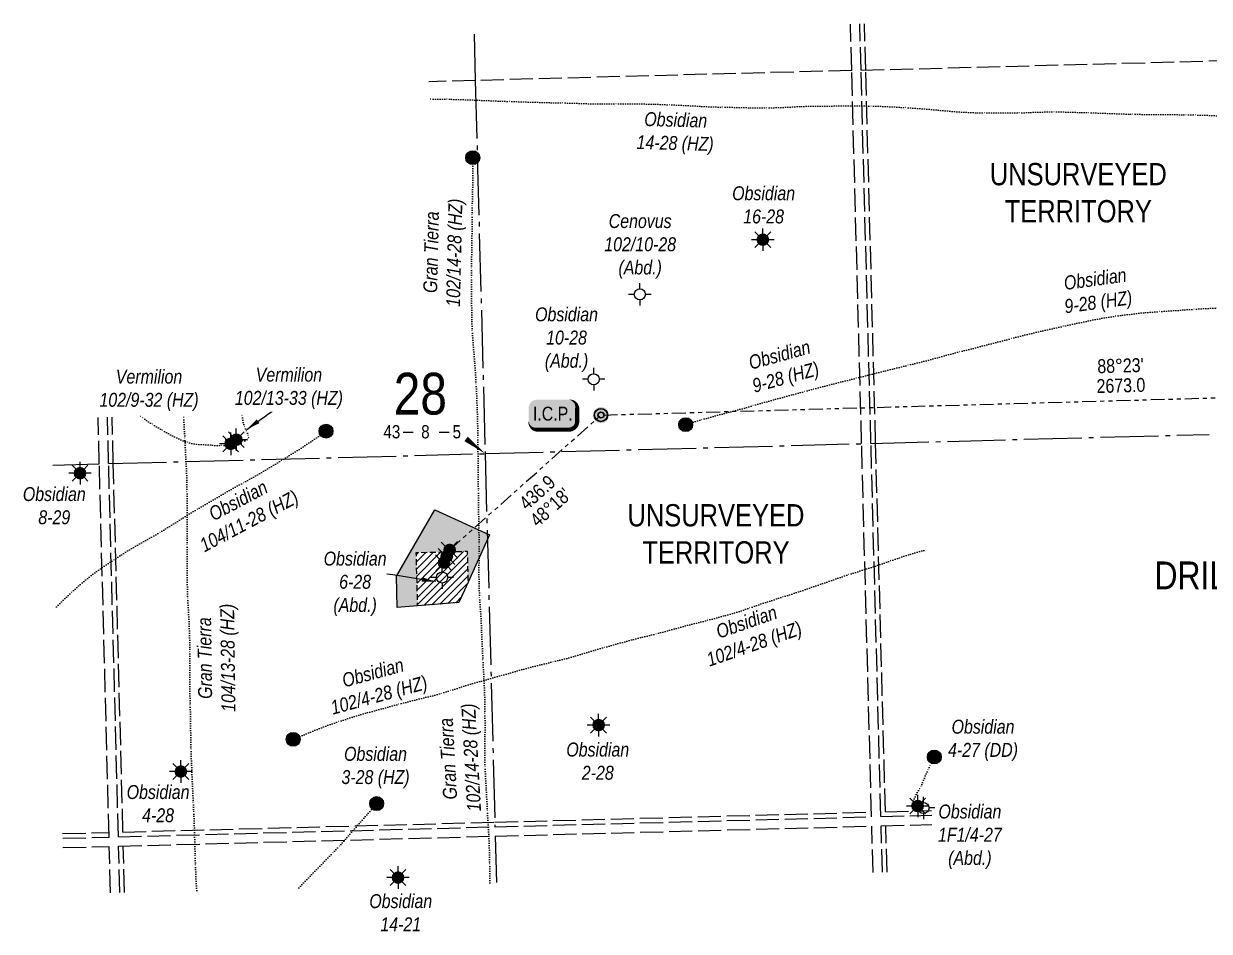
# Model space of a CAD drawing. Extents: x 621399 to 636927, y 5840575 to 5849274.
# Drawn here: x 632441 to 634997, y 5840575 to 5842531 of the extents above; entities that cross this region are included whole.
import ezdxf
from ezdxf.enums import TextEntityAlignment as Align

# ---------------------------------------------------------------- set-up
doc = ezdxf.new("R2010")
doc.units = 0
doc.header["$LTSCALE"] = 5
for name, pattern in [('foc-ACCESSROAD', [3.75, 2.5, -1.25]), ('foc-DOT', [1, 0.2, -0.8]), ('foc-DRILLPATH', [14.75, 6, -1.75, 1.75, -1.75, 1.75, -1.75]), ('foc-QUARTERLINE', [33, 25, -3, 2, -3]), ('foc-UNSURVEYED', [12.5, 10, -2.5])]:
    doc.linetypes.add(name, pattern=pattern)
for name, color, linetype in [('10', 1, 'Continuous'), ('9', 3, 'Continuous'), ('AS-DRILL', 8, 'foc-DOT'), ('AS-DRILL-T', 8, 'Continuous'), ('C-WS', 13, 'foc-ACCESSROAD'), ('C-WS-S', 8, 'Continuous'), ('CG-NOTES', 7, 'Continuous'), ('DETAIL-T', 7, 'Continuous'), ('F-WS-S', 8, 'Continuous'), ('L-BD', 7, 'Continuous'), ('L-MON', 1, 'Continuous'), ('L-QSEC', 8, 'foc-QUARTERLINE'), ('L-SECLBL', 7, 'Continuous'), ('L-UNS-T', 3, 'Continuous'), ('L-USEC', 7, 'foc-UNSURVEYED'), ('P-PDRILLPATH', 12, 'foc-DRILLPATH'), ('P-PROPOSED', 10, 'Continuous'), ('P-PROPOSED-H', 21, 'Continuous')]:
    doc.layers.add(name, color=color, linetype=linetype)
doc.layers.add('P-PROPOSED-EXISTING-H', color=7, linetype='Continuous', true_color=0xffeebd)
doc.styles.add('80', font='ARIALN.TTF', dxfattribs={"height": 10})
doc.styles.add('80CG', font='ARIALN.TTF', dxfattribs={"height": 10})
doc.styles.add('80L', font='ARIALN.TTF', dxfattribs={"height": 10})
doc.styles.add('SIMPLEX', font='ARIALN.TTF')
doc.styles.get("Standard").update_dxf_attribs({"font": 'ARIALN.TTF'})
doc.dimstyles.new('Compass 5 000', dxfattribs={"dimscale": 5, "dimtxt": 9, "dimasz": 2, "dimexe": 0.2, "dimexo": 0.0625, "dimgap": 0.5, "dimtad": 0, "dimtih": 1, "dimtoh": 1, "dimzin": 0, "dimdsep": 46, "dimtxsty": '80CG', "dimcen": 0.1, "dimse1": 1, "dimse2": 1, "dimclrd": 256, "dimclrt": 256, "dimaunit": 1, "dimadec": 4, "dimazin": 0, "dimtfac": 0.06, "dimtofl": 0, "dimtmove": 0, "dimatfit": 1, "dimfxl": 0.2, "dimtolj": 1, "dimtzin": 0, "dimlwd": -1, "dimarcsym": 0})

# ---------------------------------------------------------------- blocks, each defined once
blk = doc.blocks.new('BH-Existing')
at = {"layer": 'AS-DRILL-T'}
h = blk.add_hatch(color=256, dxfattribs=at)
h.dxf.hatch_style = 1
edge = h.paths.add_edge_path()
edge.add_arc((0, 0), 0.5, 0, 360)
blk.add_circle((0, 0), 0.5, dxfattribs=at)
blk = doc.blocks.new('*U67')
h = blk.add_hatch(color=255)
edge = h.paths.add_edge_path()
edge.add_line((-11.5, -11.5), (11.5, -11.5))
edge.add_arc((11.5, -5.5), 6, 270, 360)
edge.add_line((17.5, -5.5), (17.5, 4))
edge.add_arc((11.5, 4), 6, 0, 90)
edge.add_line((11.5, 10), (-11.5, 10))
edge.add_arc((-11.5, 4), 6, 90, 180)
edge.add_line((-17.5, 4), (-17.5, -5.5))
edge.add_arc((-11.5, -5.5), 6, 180, 270)
at = {"color": 14, "flags": 128}
blk.add_lwpolyline([(-11.5, -11.5, 3, 3, 0), (11.5, -11.5, 3, 3, 0.414214), (17.5, -5.5, 3, 3, 0), (17.5, 4, 3, 0, 0.414214), (11.5, 10, 0, 0, 0), (-11.5, 10, 0, 0, 0.414214), (-17.5, 4, 0, 0, 0), (-17.5, -5.5, 0, 3, 0.414214)], format="xyseb", close=True, dxfattribs=at)
at = {"color": 14, "style": '80'}
blk.add_attdef('ENTER_TEXT_001', (-26.85, -4.92), '', height=10, dxfattribs=at)
blk = doc.blocks.new('WC')
at = {"layer": 'L-MON'}
h = blk.add_hatch(color=255, dxfattribs=at)
h.dxf.hatch_style = 1
edge = h.paths.add_edge_path()
edge.add_arc((0, 0), 0.9, 0, 360)
at = {"layer": 'L-MON', "color": 240, "flags": 128}
for points in [[(-0.62, 0.5), (-1.23, 1.12)], [(0.52, 0.61), (1.13, 1.21)], [(-1.18, -1.18), (-0.56, -0.57)], [(1.16, -1.18), (0.56, -0.57)]]:
    blk.add_lwpolyline(points, dxfattribs=at)
at = {"layer": 'L-MON', "color": 240}
for radius in [0.8, 0.373]:
    blk.add_circle((0, 0), radius, dxfattribs=at)
blk = doc.blocks.new('GAS')
h = blk.add_hatch(color=255)
h.dxf.hatch_style = 1
edge = h.paths.add_edge_path()
edge.add_arc((0, 0), 0.9, 0, 360)
for p, q in [((-0.81, 0), (-1.62, 0)), ((-0.57, 0.57), (-1.14, 1.14)), ((0, 0.81), (0, 1.62)), ((0.57, 0.57), (1.14, 1.14)), ((1.62, 0), (0.81, 0)), ((-0.57, -0.57), (-1.14, -1.14)), ((0, -0.81), (0, -1.62)), ((1.14, -1.14), (0.57, -0.57))]:
    blk.add_line(p, q)
blk.add_circle((0, 0), 0.8)
blk = doc.blocks.new('GABD')
for p, q in [((-0.81, 0), (-1.62, 0)), ((0, 0.81), (0, 1.62)), ((1.62, 0), (0.81, 0)), ((0, -0.81), (0, -1.62))]:
    blk.add_line(p, q)
blk.add_circle((0, 0), 0.8)
blk = doc.blocks.new('plbh')
at = {"layer": 'L-MON'}
h = blk.add_hatch(color=255, dxfattribs=at)
h.dxf.hatch_style = 1
edge = h.paths.add_edge_path()
edge.add_arc((0, 0), 1.16, 0, 360)
h = blk.add_hatch(color=256, dxfattribs=at)
h.dxf.hatch_style = 1
h.paths.add_polyline_path([(-0.96, 0, 1), (0.96, 0, 1)])
h.paths.add_polyline_path([(0.91, 0, -1), (-0.91, 0, -1)], flags=16)
h.paths.add_polyline_path([(0.45, 0, -1), (-0.45, 0, -1)], flags=0)
h = blk.add_hatch(color=256, dxfattribs=at)
h.dxf.hatch_style = 1
h.paths.add_polyline_path([(-0.45, 0, 1), (0.45, 0, 1)])
h.paths.add_polyline_path([(0.4, 0, -1), (-0.4, 0, -1)], flags=16)
at = {"layer": 'L-MON', "color": 240}
for radius in [0.96, 0.91, 0.45, 0.4]:
    blk.add_circle((0, 0), radius, dxfattribs=at)
blk = doc.blocks.new('L-SECLBL')
at = {"layer": '9', "color": 7}
for p, q in [((-5.08, -27.83), (-12.29, -27.83)), ((20.7, -27.83), (13.5, -27.83))]:
    blk.add_line(p, q, dxfattribs=at)
at = {"layer": '10', "color": 2, "style": 'SIMPLEX'}
blk.add_attdef('SEC', text='', height=30, dxfattribs=at).set_placement((0, 0), align=Align.MIDDLE)
at = {"layer": '10', "color": 5, "style": '80L'}
blk.add_attdef('TWP', text='', height=9.5, dxfattribs=at).set_placement((-14.43, -27.37), align=Align.MIDDLE_RIGHT)
blk.add_attdef('RGE', text='', height=9.5, dxfattribs=at).set_placement((3.62, -27.37), align=Align.MIDDLE_CENTER)
blk.add_attdef('MER', text='', height=9.5, dxfattribs=at).set_placement((23.17, -27.37), align=Align.MIDDLE_LEFT)

msp = doc.modelspace()

# ---------------------------------------------------------------- hatches: boundary and pattern name
at = {"layer": 'P-PROPOSED-EXISTING-H'}
h = msp.add_hatch(dxfattribs=at)
h.set_pattern_fill('ANSI31', color=256, scale=3.49779, style=0)
h.set_pattern_definition([(45, (5450.935, -888.727), (-7.85276336, 7.85276336), [])])
h.paths.add_polyline_path([(633352.107, 5841281.67), (633290.32, 5841276.69), (633287.289, 5841391.396), (633397.187, 5841394.34), (633398.971, 5841327.435), (633379.102, 5841283.842), (633367.189, 5841282.884)])
at = {"layer": 'P-PROPOSED-H'}
h = msp.add_hatch(color=256, dxfattribs=at)
h.dxf.hatch_style = 1
h.paths.add_polyline_path([(633327.18, 5841483.285), (633244.688, 5841340.407), (633246.473, 5841273.171), (633290.32, 5841276.699), (633287.289, 5841391.396), (633397.187, 5841394.34), (633398.971, 5841327.444), (633445.425, 5841429.389)])

# ---------------------------------------------------------------- linework, layer by layer
at = {"layer": 'AS-DRILL', "flags": 128}
for points in [[(636191.569, 5841812.594), (636191.569, 5841812.604), (636191.906, 5841813.824), (636192.077, 5841814.178), (636192.798, 5841814.898), (636193.482, 5841815.107), (636194.102, 5841815.143), (636194.619, 5841814.877), (636194.896, 5841814.234), (636194.678, 5841813.048), (636194.305, 5841811.688), (636193.919, 5841810.397), (636193.467, 5841809.354), (636192.928, 5841808.969), (636192.248, 5841809.331), (636191.423, 5841810.229), (636190.559, 5841811.467), (636189.913, 5841812.79), (636189.508, 5841813.729), (636189.134, 5841814.599), (636188.569, 5841816.265), (636188.695, 5841817.158), (636189.439, 5841817.388), (636190.105, 5841817.186), (636190.589, 5841817.049), (636190.91, 5841816.998), (636191.117, 5841817.114), (636191.243, 5841817.267), (636191.312, 5841817.319), (636191.696, 5841817.539), (636191.784, 5841817.262), (636191.5, 5841816.664), (636191.433, 5841816.542), (636191.098, 5841815.983), (636190.708, 5841815.612), (636190.191, 5841815.478), (636189.631, 5841815.473), (636189.472, 5841815.449), (636189.403, 5841815.417), (636189.313, 5841815.394), (636189.293, 5841815.404), (636189.132, 5841815.43), (636188.808, 5841815.561), (636188.332, 5841815.798), (636188.322, 5841815.798), (636187.71, 5841816.212), (636186.963, 5841816.842), (636186.13, 5841817.71), (636185.129, 5841818.833), (636183.994, 5841820.113), (636182.745, 5841821.56), (636181.46, 5841823.206), (636180.228, 5841825.113), (636179.14, 5841827.235), (636178.209, 5841829.5), (636177.25, 5841832.055), (636176.195, 5841834.828), (636174.992, 5841837.887), (636173.633, 5841841.151), (636173.036, 5841842.516), (636172.112, 5841844.532), (636170.429, 5841847.937), (636168.605, 5841851.43), (636166.726, 5841855.07), (636164.83, 5841858.971), (636162.967, 5841863.132), (636161.118, 5841867.524), (636159.133, 5841872.162), (636156.941, 5841877.005), (636154.578, 5841881.913), (636151.949, 5841887.034), (636149.077, 5841892.278), (636145.981, 5841897.657), (636142.618, 5841903.278), (636139.032, 5841909.034), (636135.16, 5841914.992), (636131.146, 5841921.046), (636126.875, 5841927.323), (636122.43, 5841933.745), (636117.851, 5841940.334), (636113.26, 5841946.993), (636108.686, 5841953.752), (636104.091, 5841960.561), (636099.384, 5841967.457), (636094.616, 5841974.341), (636089.788, 5841981.273), (636084.848, 5841988.253), (636079.828, 5841995.22), (636074.717, 5842002.275), (636071.756, 5842006.346), (636069.45, 5842009.505), (636065.72, 5842014.647), (636056.682, 5842027.438), (636055.797, 5842028.715), (636051.506, 5842035.031), (636046.411, 5842042.567), (636041.283, 5842050.211), (636036.028, 5842058.123), (636030.752, 5842066.053), (636025.46, 5842073.864), (636019.967, 5842081.688), (636014.356, 5842089.46), (636008.705, 5842097.221), (636003.014, 5842104.97), (635997.325, 5842112.63), (635991.538, 5842120.247), (635985.804, 5842127.735), (635979.967, 5842135.36), (635974.119, 5842142.975), (635968.302, 5842150.602), (635962.335, 5842158.174), (635956.139, 5842165.389), (635949.626, 5842172.476), (635943.016, 5842179.431), (635936.408, 5842186.295), (635929.711, 5842193.167), (635922.986, 5842199.929), (635916.132, 5842206.676), (635909.238, 5842213.403), (635902.381, 5842219.901), (635895.155, 5842226.328), (635887.756, 5842232.481), (635880.265, 5842238.361), (635872.546, 5842244.156), (635864.685, 5842249.686), (635856.771, 5842254.904), (635848.623, 5842259.907), (635840.253, 5842264.613), (635831.753, 5842268.966), (635823.121, 5842272.994), (635814.332, 5842276.939), (635805.553, 5842280.864), (635796.757, 5842284.678), (635787.985, 5842288.343), (635779.167, 5842291.877), (635770.095, 5842295.144), (635761.007, 5842297.95), (635751.726, 5842300.431), (635742.424, 5842302.621), (635733.107, 5842304.591), (635723.796, 5842306.391), (635714.316, 5842308.086), (635704.87, 5842309.672), (635695.32, 5842311.035), (635676.14, 5842313.009), (635656.907, 5842313.981), (635637.84, 5842314.338), (635618.791, 5842314.434), (635599.614, 5842314.808), (635580.34, 5842315.789), (635561.215, 5842316.854), (635542.03, 5842317.867), (635523.036, 5842319.256), (635503.765, 5842320.898), (635484.811, 5842322.658), (635465.582, 5842324.56), (635446.355, 5842326.433), (635427.356, 5842328.382), (635408.289, 5842330.219), (635389.256, 5842331.917), (635370.052, 5842333.32), (635351.064, 5842334.098), (635332.071, 5842334.327), (635312.24, 5842334.092), (635293.117, 5842333.557), (635274.126, 5842332.995), (635254.851, 5842332.526), (635235.754, 5842332.181), (635216.57, 5842331.684), (635197.521, 5842331.031), (635178.187, 5842330.529), (635159.06, 5842330.184), (635139.824, 5842329.765), (635120.52, 5842329.645), (635101.255, 5842329.966), (635082.008, 5842330.308), (635062.769, 5842330.75), (635043.517, 5842331.331), (635024.367, 5842332.176), (635005.133, 5842333.168), (634985.966, 5842333.942), (634966.724, 5842334.464), (634947.578, 5842334.828), (634928.263, 5842335.107), (634909.101, 5842335.291), (634889.889, 5842335.474), (634870.617, 5842335.685), (634851.408, 5842335.767), (634832.204, 5842336), (634812.952, 5842336.571), (634793.725, 5842337.313), (634774.739, 5842338.012), (634755.625, 5842338.668), (634736.69, 5842339.318), (634718.259, 5842339.861), (634699.626, 5842340.449), (634680.936, 5842340.956), (634662.122, 5842341.209), (634643.411, 5842341.015), (634624.63, 5842340.409), (634605.964, 5842339.646), (634586.983, 5842339.064), (634568.117, 5842339.016), (634549.538, 5842339.115), (634530.603, 5842339.035), (634512.158, 5842338.978), (634493.152, 5842339.326), (634474.174, 5842340.095), (634455.546, 5842341.244), (634436.779, 5842342.739), (634418.189, 5842344.368), (634399.335, 5842346.091), (634380.585, 5842347.696), (634361.609, 5842349.146), (634343.005, 5842350.185), (634324.219, 5842351.259), (634305.569, 5842352.497), (634286.702, 5842353.239), (634268.086, 5842353.588), (634249.568, 5842353.989), (634230.724, 5842354.271), (634211.727, 5842354.259), (634193.26, 5842353.902), (634174.474, 5842353.515), (634155.799, 5842353.452), (634137.193, 5842353.401), (634118.26, 5842352.881), (634099.46, 5842351.894), (634080.671, 5842350.847), (634061.682, 5842350.185), (634042.724, 5842349.854), (634024.032, 5842349.711), (634005.017, 5842349.979), (633984.893, 5842350.597), (633966.905, 5842351.032), (633947.71, 5842351.325), (633928.711, 5842351.773), (633909.601, 5842352.639), (633890.465, 5842353.734), (633871.272, 5842354.677), (633852.011, 5842355.578), (633832.751, 5842356.43), (633813.603, 5842357.214), (633794.598, 5842357.892), (633775.323, 5842358.163), (633756.118, 5842358.106), (633736.948, 5842358.209), (633717.933, 5842358.507), (633698.615, 5842358.557), (633679.372, 5842358.428), (633660.488, 5842358.679), (633641.394, 5842359.295), (633622.382, 5842359.873), (633603.261, 5842360.378), (633583.984, 5842360.769), (633564.976, 5842361.187), (633545.743, 5842361.779), (633526.519, 5842362.411), (633507.344, 5842363.065), (633488.081, 5842363.656), (633468.828, 5842364.248), (633449.58, 5842365.039), (633430.471, 5842365.865), (633411.163, 5842366.625), (633391.906, 5842367.396), (633372.603, 5842367.986), (633353.305, 5842368.397), (633334.185, 5842368.502), (633315.664, 5842368.339)], [(633446.081, 5840680.083), (633446.058, 5840682.106), (633445.874, 5840701.308), (633445.598, 5840720.577), (633445.242, 5840739.815), (633444.783, 5840758.809), (633443.936, 5840778.083), (633442.784, 5840797.2), (633441.71, 5840816.358), (633440.738, 5840835.479), (633439.676, 5840854.568), (633438.654, 5840873.658), (633437.624, 5840892.697), (633436.446, 5840911.633), (633435.525, 5840930.695), (633435.155, 5840949.702), (633435.123, 5840968.828), (633435.302, 5840987.889), (633435.57, 5841007.003), (633435.588, 5841026.14), (633435.451, 5841045.413), (633435.277, 5841064.625), (633434.811, 5841083.859), (633433.989, 5841102.974), (633433.044, 5841122.156), (633432.11, 5841141.348), (633431.159, 5841160.41), (633430.165, 5841179.6), (633429.138, 5841198.89), (633428.306, 5841217.975), (633427.608, 5841237.313), (633426.556, 5841256.402), (633425.111, 5841275.621), (633423.824, 5841294.873), (633423.075, 5841313.87), (633422.623, 5841332.975), (633422.457, 5841352.237), (633422.651, 5841371.109), (633423.055, 5841390.406), (633423.117, 5841409.724), (633422.663, 5841428.929), (633422.269, 5841448.095), (633421.972, 5841467.374), (633421.677, 5841486.623), (633421.467, 5841505.664), (633421.233, 5841524.845), (633421.017, 5841544.076), (633420.862, 5841563.328), (633420.706, 5841582.591), (633420.538, 5841601.533), (633420.295, 5841620.693), (633420.105, 5841639.695), (633419.881, 5841658.885), (633419.469, 5841677.981), (633418.844, 5841697.211), (633418.16, 5841716.4), (633417.368, 5841735.496), (633416.417, 5841754.537), (633415.266, 5841773.594), (633414.005, 5841792.647), (633412.589, 5841811.907), (633410.905, 5841831.059), (633409.196, 5841850.431), (633407.994, 5841869.516), (633407.27, 5841888.713), (633406.903, 5841907.99), (633406.717, 5841927.262), (633406.556, 5841946.325), (633406.546, 5841965.731), (633406.492, 5841984.916), (633406.536, 5842004.184), (633406.722, 5842023.385), (633406.888, 5842042.576), (633407.234, 5842061.752), (633407.64, 5842080.94), (633407.791, 5842100.35), (633407.87, 5842119.789), (633408.101, 5842139.162), (633408.542, 5842158.55), (633408.983, 5842177.938), (633409.195, 5842197.27), (633409.235, 5842216.678), (633409.193, 5842225.51), (633409.087, 5842242.503)], [(636176.583, 5841812.19), (636176.592, 5841812.191), (636177.144, 5841812.155), (636178.029, 5841811.979), (636178.563, 5841811.453), (636178.5, 5841810.461), (636178.157, 5841809.452), (636177.387, 5841808.711), (636176.212, 5841808.489), (636175.093, 5841809.169), (636174.775, 5841809.841), (636175.107, 5841810.16), (636175.567, 5841810.532), (636176.048, 5841810.865), (636176.533, 5841811.049), (636177.14, 5841811.175), (636177.932, 5841811.486), (636178.218, 5841811.634), (636178.644, 5841811.806), (636178.971, 5841811.915), (636180.252, 5841812.269), (636180.58, 5841811.968), (636180.021, 5841811.173), (636179.556, 5841810.61), (636179.092, 5841810.027), (636178.656, 5841809.475), (636178.246, 5841809.104), (636177.922, 5841808.875), (636177.755, 5841808.761), (636177.726, 5841808.72), (636177.706, 5841808.719), (636177.638, 5841808.677), (636177.024, 5841808.801), (636176.208, 5841809.389), (636175.614, 5841810.264), (636174.991, 5841811.107), (636174.898, 5841811.225), (636174.774, 5841811.361), (636174.744, 5841811.381), (636174.438, 5841811.592), (636173.727, 5841811.983), (636172.774, 5841812.448), (636172.592, 5841812.523), (636171.124, 5841813.194), (636169.382, 5841813.967), (636167.429, 5841814.805), (636165.296, 5841815.628), (636163.006, 5841816.326), (636160.58, 5841816.911), (636158.013, 5841817.502), (636155.162, 5841818.215), (636152.077, 5841819.113), (636148.788, 5841820.154), (636145.295, 5841821.331), (636141.711, 5841822.535), (636138.018, 5841823.716), (636134.296, 5841824.836), (636133.177, 5841825.166), (636130.444, 5841826.002), (636126.437, 5841827.315), (636122.296, 5841828.764), (636117.982, 5841830.338), (636113.697, 5841831.953), (636109.483, 5841833.53), (636105.352, 5841835.02), (636101.16, 5841836.507), (636096.756, 5841838.089), (636092.006, 5841839.862), (636086.953, 5841841.756), (636081.628, 5841843.744), (636076.432, 5841845.745), (636071.039, 5841848.01), (636065.411, 5841850.479), (636059.57, 5841853.043), (636053.397, 5841855.668), (636046.926, 5841858.204), (636040.139, 5841860.602), (636032.954, 5841862.929), (636025.42, 5841865.197), (636017.658, 5841867.389), (636009.637, 5841869.534), (636001.538, 5841871.616), (635993.339, 5841873.716), (635985.089, 5841875.825), (635976.858, 5841877.974), (635968.593, 5841880.272), (635960.002, 5841882.801), (635959.144, 5841883.058), (635956.442, 5841883.866), (635939.452, 5841888.84), (635937.224, 5841889.48), (635930.247, 5841891.473), (635921.224, 5841894.081), (635912.13, 5841896.707), (635903.048, 5841899.243), (635893.908, 5841901.708), (635884.761, 5841904.102), (635875.775, 5841906.401), (635866.578, 5841908.764), (635857.35, 5841911.166), (635848.143, 5841913.559), (635838.875, 5841915.95), (635829.587, 5841918.341), (635820.278, 5841920.761), (635811.078, 5841923.244), (635801.824, 5841925.876), (635792.617, 5841928.619), (635783.4, 5841931.332), (635774.209, 5841933.845), (635764.884, 5841936.135), (635755.465, 5841938.211), (635746.01, 5841940.117), (635736.579, 5841941.894), (635727.099, 5841943.609), (635717.562, 5841945.233), (635707.999, 5841946.706), (635698.551, 5841947.972), (635688.961, 5841948.974), (635679.368, 5841949.676), (635669.863, 5841950.13), (635660.333, 5841950.353), (635650.67, 5841950.333), (635641.134, 5841950.056), (635631.546, 5841949.507), (635612.587, 5841948.086), (635593.377, 5841946.698), (635574.188, 5841945.311), (635554.974, 5841944.082), (635545.712, 5841943.643), (635526.716, 5841942.491), (635508.236, 5841941.142), (635489.563, 5841939.899), (635470.78, 5841938.622), (635452.014, 5841937.506), (635433.306, 5841936.812), (635414.657, 5841936.15), (635396.225, 5841935.213), (635377.24, 5841934.051), (635358.43, 5841932.674), (635339.666, 5841931.088), (635321.159, 5841929.619), (635302.281, 5841928.179), (635283.328, 5841926.888), (635264.43, 5841925.849), (635245.762, 5841924.766), (635226.776, 5841923.624), (635208.086, 5841922.99), (635189.239, 5841922.642), (635170.424, 5841922.185), (635151.722, 5841921.651), (635132.909, 5841921.124), (635114.261, 5841920.822), (635095.42, 5841920.584), (635076.162, 5841920.255), (635057.098, 5841919.761), (635039.096, 5841919.226), (635020.264, 5841918.699), (635001.405, 5841918.01), (634982.565, 5841917.022), (634964.109, 5841915.885), (634945.517, 5841914.614), (634926.707, 5841913.236), (634908.034, 5841911.983), (634889.079, 5841910.792), (634870.297, 5841909.515), (634851.523, 5841907.909), (634832.665, 5841905.74), (634814.042, 5841903.378), (634795.194, 5841900.799), (634776.145, 5841897.925), (634757.311, 5841894.836), (634738.364, 5841891.145), (634719.636, 5841887.109), (634700.934, 5841883.203), (634682.026, 5841879.172), (634663.381, 5841875.009), (634644.677, 5841870.813), (634625.914, 5841866.596), (634607.304, 5841862.273), (634588.745, 5841857.542), (634570.24, 5841852.621), (634551.514, 5841847.795), (634532.893, 5841843.122), (634514.184, 5841838.356), (634495.659, 5841833.465), (634477.171, 5841828.715), (634458.728, 5841824.127), (634440.21, 5841819.336), (634421.587, 5841814.353), (634403.129, 5841809.234), (634384.607, 5841804.233), (634366.002, 5841799.7), (634347.277, 5841795.194), (634328.783, 5841790.614), (634310.189, 5841786.072), (634291.536, 5841781.457), (634273.072, 5841776.908), (634254.463, 5841772.165), (634235.939, 5841767.245), (634217.307, 5841762.631), (634198.769, 5841758.2), (634180.35, 5841753.472), (634161.676, 5841748.537), (634143.492, 5841743.616), (634124.88, 5841738.632), (634106.353, 5841733.812), (634087.741, 5841728.808), (634069.248, 5841723.818), (634050.628, 5841718.745), (634032.3, 5841713.629), (634013.744, 5841708.388), (633995.273, 5841702.978), (633976.723, 5841697.906), (633958.126, 5841693.084), (633939.504, 5841688.08), (633920.945, 5841682.988), (633902.528, 5841677.8), (633887.256, 5841673.207), (633868.192, 5841667.171)], [(632887.251, 5841625.829), (632887.261, 5841625.819), (632887.302, 5841625.79), (632887.353, 5841625.751), (632887.424, 5841625.703), (632887.496, 5841625.635), (632887.538, 5841625.566), (632887.6, 5841625.488), (632887.683, 5841625.38), (632887.777, 5841625.242), (632887.882, 5841625.055), (632887.978, 5841624.827), (632888.076, 5841624.53), (632888.175, 5841624.182), (632888.274, 5841623.825), (632888.413, 5841623.488), (632888.559, 5841623.262), (632888.682, 5841623.135), (632888.783, 5841623.098), (632888.853, 5841623.13), (632888.902, 5841623.141), (632888.931, 5841623.182), (632888.948, 5841623.312), (632888.922, 5841623.542), (632888.873, 5841623.87), (632888.743, 5841624.257), (632888.572, 5841624.683), (632888.37, 5841625.128), (632888.158, 5841625.592), (632887.925, 5841626.066), (632887.82, 5841626.254), (632887.599, 5841626.658), (632887.453, 5841626.914), (632887.219, 5841627.418), (632887.159, 5841627.807), (632887.18, 5841628.157), (632887.2, 5841628.528), (632887.213, 5841628.818), (632887.207, 5841629.048), (632887.202, 5841629.208), (632887.175, 5841629.108), (632887.138, 5841628.977), (632887.072, 5841628.825), (632886.978, 5841628.622), (632886.813, 5841628.428), (632886.607, 5841628.252), (632886.47, 5841628.159), (632886.4, 5841628.157), (632886.331, 5841628.125), (632886.313, 5841628.045), (632886.355, 5841627.956), (632886.426, 5841627.908), (632886.487, 5841627.889), (632886.527, 5841627.88), (632886.577, 5841627.881), (632886.646, 5841627.903), (632886.705, 5841627.965), (632886.763, 5841628.046), (632886.791, 5841628.107), (632886.81, 5841628.138), (632886.81, 5841628.168), (632886.859, 5841628.199), (632887.119, 5841628.176), (632887.271, 5841628.11), (632887.343, 5841628.052), (632887.353, 5841628.052), (632887.322, 5841628.091), (632887.209, 5841628.188), (632887.075, 5841628.335), (632887.051, 5841628.494), (632887.085, 5841628.715), (632887.148, 5841628.997), (632887.2, 5841629.278), (632887.283, 5841629.571), (632887.395, 5841629.874), (632887.471, 5841630.026), (632887.569, 5841630.098), (632887.726, 5841630.233), (632887.843, 5841630.326), (632888.011, 5841630.42), (632888.041, 5841630.431), (632888.271, 5841630.407), (632888.526, 5841630.214), (632888.721, 5841630.029), (632888.903, 5841629.953), (632889.007, 5841629.826), (632889.004, 5841629.566), (632888.99, 5841629.335), (632889.015, 5841629.146), (632889.039, 5841628.997), (632889.06, 5841628.927), (632889.131, 5841628.909), (632889.103, 5841628.828), (632888.966, 5841628.715), (632888.838, 5841628.641), (632888.759, 5841628.599), (632888.729, 5841628.598), (632888.728, 5841628.618), (632888.699, 5841628.607), (632888.649, 5841628.586), (632888.413, 5841628.44), (632887.95, 5841628.148), (632887.243, 5841627.669), (632886.338, 5841627.095), (632885.233, 5841626.476), (632883.743, 5841625.726), (632881.905, 5841624.858), (632879.838, 5841623.963), (632877.408, 5841623.149), (632874.631, 5841622.626), (632871.476, 5841622.373), (632867.949, 5841622.23), (632863.941, 5841622.085), (632859.521, 5841622.029), (632854.935, 5841622.209), (632850.252, 5841622.656), (632845.535, 5841623.222), (632840.801, 5841623.688), (632835.974, 5841623.921), (632830.869, 5841624.027), (632825.405, 5841624.094), (632819.678, 5841624.293), (632813.493, 5841624.781), (632807.118, 5841625.664), (632800.569, 5841627.073), (632793.904, 5841629.058), (632787.169, 5841631.462), (632780.466, 5841634.147), (632773.655, 5841637.149), (632766.937, 5841640.404), (632760.283, 5841643.9), (632753.595, 5841647.536), (632746.723, 5841651.347), (632739.728, 5841655.244), (632732.6, 5841659.259), (632725.488, 5841663.443), (632718.469, 5841667.851), (632711.486, 5841672.449), (632704.552, 5841677.098), (632697.596, 5841681.787), (632692.944, 5841684.94)], [(632813.969, 5840663.289), (632812.763, 5840680.961), (632811.841, 5840700.053), (632811.23, 5840719.113), (632810.635, 5840738.334), (632810.122, 5840757.488), (632809.58, 5840776.58), (632808.994, 5840795.831), (632808.289, 5840815.079), (632807.438, 5840834.143), (632806.473, 5840853.355), (632805.616, 5840872.649), (632804.811, 5840891.864), (632803.88, 5840910.907), (632803.004, 5840930.17), (632802.261, 5840949.287), (632801.731, 5840968.35), (632801.289, 5840987.425), (632800.887, 5841006.531), (632800.639, 5841025.511), (632800.388, 5841044.591), (632800.003, 5841063.777), (632799.451, 5841082.92), (632799.001, 5841101.914), (632798.849, 5841121.027), (632798.949, 5841140.086), (632799.195, 5841159.259), (632799.383, 5841178.371), (632799.09, 5841197.54), (632798.458, 5841216.63), (632797.713, 5841235.837), (632796.727, 5841255.107), (632795.58, 5841274.394), (632794.581, 5841293.384), (632793.939, 5841312.484), (632793.538, 5841331.56), (632793.387, 5841350.633), (632793.458, 5841369.631), (632793.432, 5841388.887), (632793.507, 5841408.106), (632793.582, 5841427.344), (632793.478, 5841446.528), (632793.414, 5841465.703), (632793.378, 5841484.969), (632793.212, 5841504.251), (632793.026, 5841523.483), (632792.781, 5841542.723), (632792.222, 5841561.725), (632791.349, 5841580.848), (632790.226, 5841599.986), (632789.131, 5841619.183), (632788.269, 5841638.297), (632787.267, 5841657.388), (632786.195, 5841676.496), (632785.67, 5841687.403)], [(632899.313, 5841634.715), (632899.324, 5841634.686), (632899.333, 5841634.706), (632899.366, 5841634.967), (632899.39, 5841635.197), (632899.438, 5841635.669), (632899.514, 5841636.601), (632900.182, 5841638.179), (632901.048, 5841639.102), (632901.298, 5841639.119), (632901.088, 5841638.753), (632900.499, 5841637.918), (632900.036, 5841637.265), (632899.578, 5841636.433), (632898.837, 5841636.093), (632898.747, 5841636.851), (632899.483, 5841637.401), (632899.747, 5841637.598), (632899.717, 5841637.597), (632899.707, 5841637.597), (632899.799, 5841637.539), (632900.155, 5841637.318), (632901.416, 5841636.521), (632903.245, 5841635.459), (632905.564, 5841634.369), (632908.128, 5841633.496), (632910.796, 5841632.856), (632913.506, 5841632.507), (632916.161, 5841632.357), (632918.569, 5841632.46), (632920.537, 5841632.952), (632921.958, 5841633.67), (632922.744, 5841634.24), (632923.403, 5841635.048), (632923.439, 5841635.179), (632923.514, 5841635.381), (632923.551, 5841635.502), (632923.538, 5841635.592), (632923.466, 5841635.69), (632923.374, 5841635.758), (632923.333, 5841635.776), (632923.333, 5841635.787), (632923.352, 5841635.817), (632923.382, 5841635.838), (632923.451, 5841635.86), (632923.579, 5841635.943), (632923.676, 5841636.056), (632923.94, 5841636.313), (632924.055, 5841636.476), (632924.162, 5841636.619), (632924.289, 5841636.732), (632924.426, 5841636.826), (632924.565, 5841636.859), (632924.696, 5841636.853), (632924.896, 5841636.858), (632924.569, 5841637.099), (632923.982, 5841637.744), (632923.906, 5841637.962), (632923.868, 5841638.281), (632923.932, 5841639.273), (632924.209, 5841639.771), (632924.698, 5841640.204), (632925.352, 5841640.411), (632925.63, 5841640.118), (632925.69, 5841639.76), (632926.117, 5841639.871), (632926.235, 5841639.944), (632926.273, 5841640.035), (632926.261, 5841640.085), (632926.132, 5841640.432), (632925.865, 5841641.095), (632925.569, 5841642.067), (632925.326, 5841643.301), (632925.038, 5841644.744), (632924.577, 5841646.323), (632923.973, 5841647.977), (632923.157, 5841649.737), (632922.135, 5841651.7), (632921.004, 5841653.982), (632919.824, 5841656.642), (632918.593, 5841659.7), (632917.273, 5841663.117), (632915.872, 5841666.941), (632914.552, 5841671.118), (632913.432, 5841675.69), (632912.491, 5841680.667), (632911.742, 5841685.949), (632911.348, 5841690.742)], [(632511.993, 5841274.782), (632517.334, 5841280.065), (632531.024, 5841293.413), (632544.751, 5841306.492), (632558.923, 5841319.362), (632573.479, 5841331.712), (632588.302, 5841343.419), (632603.774, 5841354.762), (632619.6, 5841365.575), (632635.782, 5841376.126), (632651.913, 5841386.786), (632668.066, 5841396.947), (632684.574, 5841406.516), (632700.967, 5841415.883), (632717.837, 5841425.422), (632734.168, 5841434.857), (632750.432, 5841444.61), (632766.654, 5841454.793), (632782.908, 5841465.296), (632799.031, 5841475.476), (632815.522, 5841485.305), (632832.124, 5841494.747), (632848.565, 5841504.215), (632864.771, 5841513.857), (632881.242, 5841523.725), (632897.923, 5841533.209), (632914.716, 5841542.206), (632931.523, 5841551.453), (632947.886, 5841560.829), (632964.315, 5841570.387), (632980.624, 5841580.301), (632996.929, 5841590.396), (633013.081, 5841600.196), (633029.483, 5841610.383), (633045.666, 5841620.955), (633061.329, 5841631.483), (633077.202, 5841642.416), (633092.755, 5841653.322)], [(634381.92, 5841396.276), (634380.888, 5841396.043), (634362.963, 5841391.189), (634344.938, 5841385.571), (634327.14, 5841379.689), (634309.955, 5841373.674), (634291.614, 5841367.168), (634274.024, 5841361.351), (634255.863, 5841355.59), (634238.108, 5841349.989), (634220.016, 5841344.22), (634202.311, 5841338.251), (634184.819, 5841332.127), (634167.008, 5841326.015), (634149.711, 5841320.107), (634131.852, 5841313.873), (634113.922, 5841307.718), (634095.944, 5841301.831), (634077.883, 5841296.053), (634059.824, 5841290.214), (634041.981, 5841284.491), (634023.985, 5841278.544), (634006.01, 5841272.177), (633988.37, 5841266.02), (633970.68, 5841260.581), (633952.327, 5841255.595), (633933.914, 5841250.627), (633915.343, 5841245.605), (633896.764, 5841240.872), (633878.18, 5841236.31), (633859.962, 5841231.527), (633841.325, 5841226.363), (633822.817, 5841221.213), (633804.311, 5841216.362), (633785.558, 5841211.775), (633766.863, 5841207.22), (633748.194, 5841202.495), (633729.634, 5841197.423), (633711.306, 5841192.277), (633692.938, 5841187.131), (633674.533, 5841181.853), (633655.964, 5841176.37), (633637.628, 5841170.804), (633619.246, 5841165.427), (633600.62, 5841160.583), (633581.974, 5841156.089), (633563.266, 5841151.684), (633544.541, 5841147.147), (633525.956, 5841142.265), (633507.476, 5841137.215), (633489.078, 5841132.068), (633470.802, 5841126.823), (633452.306, 5841121.613), (633434.039, 5841116.429), (633415.517, 5841111.068), (633397.196, 5841105.662), (633378.752, 5841099.973), (633360.393, 5841094.146), (633342.072, 5841088.351), (633323.603, 5841083.231), (633304.866, 5841078.804), (633286.339, 5841074.344), (633267.691, 5841069.59), (633249.044, 5841064.775), (633230.71, 5841059.83), (633212.293, 5841054.651), (633193.693, 5841049.588), (633175.152, 5841044.537), (633156.733, 5841039.079), (633138.341, 5841033.311), (633120.005, 5841027.375), (633101.807, 5841021.112), (633083.948, 5841014.508), (633066.141, 5841007.496), (633048.47, 5841000.217), (633045.79, 5840999.095), (633021.812, 5840989.045)], [(634368.448, 5840845.362), (634368.596, 5840845.076), (634368.653, 5840845.178), (634368.73, 5840845.28), (634368.855, 5840845.493), (634369.067, 5840845.799), (634369.196, 5840845.822), (634369.446, 5840845.839), (634369.62, 5840845.674), (634370.085, 5840845.486), (634370.132, 5840845.607), (634370.278, 5840845.401), (634370.321, 5840845.282), (634370.507, 5840845.437), (634370.388, 5840845.404), (634370.421, 5840845.285), (634370.542, 5840845.258), (634370.672, 5840845.612), (634370.899, 5840845.718), (634371.001, 5840845.65), (634371.123, 5840845.604), (634370.872, 5840845.637), (634370.576, 5840845.859), (634370.374, 5840845.554), (634369.89, 5840845.671), (634369.715, 5840845.506), (634369.39, 5840845.307), (634368.944, 5840845.526), (634368.468, 5840845.373), (634367.858, 5840845.337), (634367.132, 5840845.177), (634366.72, 5840844.896), (634366.146, 5840844.671), (634365.418, 5840844.552), (634364.93, 5840844.499), (634364.06, 5840844.476), (634363.214, 5840844.303), (634362.354, 5840844.31), (634361.638, 5840844.131), (634361.035, 5840844.255), (634360.177, 5840844.162), (634359.473, 5840843.934), (634358.747, 5840843.764), (634358.021, 5840843.615), (634357.186, 5840843.413), (634356.325, 5840843.45), (634355.591, 5840843.59), (634354.73, 5840843.607), (634354.639, 5840843.625), (634354.579, 5840843.623), (634354.572, 5840843.913), (634354.673, 5840844.226), (634354.933, 5840844.983), (634355.495, 5840846.419), (634356.113, 5840848.396), (634356.325, 5840849.062), (634357.202, 5840851.846), (634357.593, 5840852.937), (634358.125, 5840854.371), (634359.789, 5840858.387), (634361.359, 5840862.18), (634362.565, 5840864.963), (634363.778, 5840867.516), (634366.709, 5840873.156), (634369.275, 5840877.506), (634370.411, 5840879.527), (634371.713, 5840881.362), (634372.841, 5840883.352), (634373.892, 5840885.211), (634374.715, 5840886.613), (634375.628, 5840887.998), (634376.115, 5840888.871), (634377.322, 5840891.644), (634378.359, 5840894.413), (634380.073, 5840898.78), (634382.482, 5840904.906), (634386.376, 5840913.443), (634390.926, 5840924.447), (634394.164, 5840930.946), (634395.512, 5840933.653)], [(633034.036, 5840669.136), (633040.435, 5840676.088), (633053.921, 5840689.981), (633067.55, 5840703.758), (633081.009, 5840717.5), (633094.398, 5840731.28), (633107.867, 5840745.043), (633121.104, 5840758.879), (633134.03, 5840773.138), (633146.758, 5840787.701), (633159.267, 5840802.219), (633171.94, 5840816.582), (633184.713, 5840830.976), (633190.028, 5840837.026), (633201.944, 5840850.518)]]:
    msp.add_lwpolyline(points, dxfattribs=at)
at = {"layer": 'C-WS', "flags": 128}
msp.add_lwpolyline([(633352.107, 5841281.67), (633290.32, 5841276.69), (633287.289, 5841391.396), (633397.187, 5841394.34), (633398.971, 5841327.435), (633379.102, 5841283.842), (633367.189, 5841282.884), (633352.107, 5841281.67)], close=True, dxfattribs=at)
at = {"layer": 'L-QSEC'}
for p, q in [((633411.961, 5842508.683), (633414.598, 5842408.751)), ((633414.598, 5842408.751), (633435.819, 5841604.639)), ((634267.68, 5841626.738), (634996.994, 5841646.121)), ((633435.819, 5841604.639), (634247.574, 5841626.204)), ((632503.995, 5841579.885), (632603.961, 5841582.54)), ((632624.067, 5841583.074), (633435.819, 5841604.639)), ((633435.819, 5841604.639), (633457.039, 5840800.528)), ((633457.569, 5840780.422), (633460.207, 5840680.458))]:
    msp.add_line(p, q, dxfattribs=at)
at = {"layer": 'L-SECLBL', "flags": 128}
msp.add_lwpolyline([(633435.819, 5841604.639, 0, 11.996, 0), (633394.795, 5841636.373, 0, 0, 0)], format="xyseb", dxfattribs=at)
at = {"layer": 'L-USEC'}
for p, q in [((634247.574, 5841626.204), (634226.211, 5842430.31)), ((634267.677, 5841626.738), (634246.314, 5842430.844)), ((634277.733, 5841627.005), (634256.365, 5842431.111)), ((632603.961, 5841582.54), (632601.341, 5841682.507)), ((632624.067, 5841583.067), (632621.447, 5841683.041)), ((632634.121, 5841583.331), (632631.5, 5841683.308)), ((634268.936, 5840822.099), (634247.574, 5841626.204)), ((634289.042, 5840822.633), (634267.68, 5841626.738)), ((634298.828, 5840832.954), (634277.733, 5841627.005)), ((632625.039, 5840778.425), (632603.961, 5841582.54)), ((632645.145, 5840778.959), (632624.067, 5841583.067)), ((632654.935, 5840789.279), (632634.121, 5841583.331)), ((633456.768, 5840810.581), (634268.669, 5840832.152)), ((633457.035, 5840800.528), (634268.936, 5840822.099)), ((634289.042, 5840822.63), (634398.688, 5840825.544)), ((634298.828, 5840832.954), (634398.393, 5840835.599)), ((632524.811, 5840785.822), (632624.765, 5840788.477)), ((632624.765, 5840788.477), (632624.776, 5840788.478)), ((632645.145, 5840778.959), (633457.035, 5840800.528)), ((632654.935, 5840789.279), (633456.768, 5840810.581)), ((633457.569, 5840780.422), (634269.47, 5840801.993)), ((634272.126, 5840702.029), (634269.47, 5840801.993)), ((634289.576, 5840802.527), (634399.279, 5840805.443)), ((634292.232, 5840702.564), (634289.576, 5840802.527)), ((634302.285, 5840702.831), (634299.629, 5840802.794)), ((632525.074, 5840775.769), (632625.032, 5840778.424)), ((632625.032, 5840778.424), (632625.039, 5840778.425)), ((632645.672, 5840758.853), (633457.569, 5840780.422)), ((632525.601, 5840755.663), (632625.566, 5840758.318)), ((632628.187, 5840658.353), (632625.566, 5840758.318)), ((632645.672, 5840758.845), (632645.672, 5840758.853)), ((632648.293, 5840658.888), (632645.672, 5840758.846)), ((632655.725, 5840759.109), (632655.725, 5840759.12)), ((632658.346, 5840659.155), (632655.725, 5840759.109))]:
    msp.add_line(p, q, dxfattribs=at)
at = {"layer": 'L-USEC', "flags": 128}
for points in [[(634226.211, 5842430.31), (634223.556, 5842530.25)], [(634246.314, 5842430.844), (634243.659, 5842530.784)], [(634256.365, 5842431.111), (634253.71, 5842531.051)], [(634246.314, 5842430.844), (635053.633, 5842452.298)], [(634226.211, 5842430.31), (633414.598, 5842408.751)], [(633414.598, 5842408.751), (633314.668, 5842406.097)]]:
    msp.add_lwpolyline(points, dxfattribs=at)
at = {"layer": 'P-PDRILLPATH', "flags": 128}
msp.add_lwpolyline([(633359.36, 5841397.218), (633685.533, 5841687.702), (636356.533, 5841762.702)], dxfattribs=at)
at = {"layer": 'P-PROPOSED', "flags": 128}
msp.add_lwpolyline([(633246.473, 5841273.171), (633244.688, 5841340.407), (633327.18, 5841483.285), (633445.425, 5841429.389), (633398.967, 5841327.437), (633379.102, 5841283.842), (633290.32, 5841276.699)], close=True, dxfattribs=at)

# ---------------------------------------------------------------- block references
at = {"xscale": 14.99490374999998, "yscale": 14.99490374999998, "zscale": 14.99490374999998}
msp.add_blockref('WC', (633346.936, 5841369.93), dxfattribs=at)
at = {"layer": 'AS-DRILL-T', "xscale": 29.98980749999993, "yscale": 29.98980749999993, "zscale": 29.98980749999993}
for p in [(633409.076, 5842242.466), (633868.171, 5841667.167), (633092.781, 5841653.269), (633021.813, 5840989.071), (634404.221, 5840951.045), (633201.942, 5840850.571)]:
    msp.add_blockref('BH-Existing', p, dxfattribs=at)
at = {"layer": 'C-WS-S', "xscale": 14.99490374999997, "yscale": 14.99490374999997, "zscale": 14.99490374999997}
for p in [(634034.606, 5842065.684), (632562.475, 5841562.549), (633680.45, 5841019.678), (632779.788, 5840919.719), (634368.448, 5840845.362), (633247.964, 5840691.18)]:
    msp.add_blockref('GAS', p, dxfattribs=at)
at = {"layer": 'CG-NOTES'}
ref = msp.add_blockref('*U67', (633581.905, 5841690.845), dxfattribs=dict(at, xscale=2.998980749999992, yscale=2.998980749999992, zscale=2.998980749999992))
ref.add_attrib('ENTER_TEXT_001', 'I.C.P.', (633538.782, 5841675.84), dxfattribs={"layer": '0', "color": 14, "height": 29.9898, "style": '80'})
at = {"layer": 'F-WS-S', "xscale": 14.99490374999997, "yscale": 14.99490374999997, "zscale": 14.99490374999997}
for name, p in [('GABD', (633769.406, 5841947.919)), ('GABD', (633669.872, 5841764.984)), ('GAS', (632899.313, 5841634.715)), ('GAS', (632887.251, 5841625.829)), ('GABD', (633343.073, 5841337.84)), ('GABD', (634380.858, 5840841.129))]:
    msp.add_blockref(name, p, dxfattribs=at)
at = {"layer": 'L-MON', "xscale": 14.99490374999997, "yscale": 14.99490374999997, "zscale": 14.99490374999997}
msp.add_blockref('plbh', (633685.533, 5841687.702), dxfattribs=at)
at = {"layer": 'L-MON', "linetype": 'Continuous', "xscale": 14.99490374999998, "yscale": 14.99490374999998, "zscale": 14.99490374999998}
for p in [(633353.148, 5841383.571), (633359.36, 5841397.218)]:
    msp.add_blockref('WC', p, dxfattribs=at)
at = {"layer": 'L-SECLBL', "xscale": 2.998970999999981, "yscale": 2.998970999999981, "zscale": 2.998970999999981}
msp.add_blockref('L-SECLBL', (633296.16, 5841733.94), dxfattribs=at).add_auto_attribs({'SEC': '28', 'TWP': '43', 'RGE': '8', 'MER': '5'})

# ---------------------------------------------------------------- texts
at = {"layer": 'AS-DRILL-T', "char_height": 29.98981, "attachment_point": 5, "style": '80CG'}
for s, insert, width, rotation in [('\\A1;{\\fArial Narrow|b0|i1|c0|p34;Obsidian\\P14-28 (HZ)}', (633846.023, 5842294.412), 164.38465, 358.447267), ('\\A1;{\\fArial Narrow|b0|i1|c0|p34;Gran Tierra\\P102/14-28 (HZ)}', (633348.765, 5842038.08), 231.25824, 88.697322), ('\\A1;{\\fArial Narrow|b0|i1|c0|p34;Obsidian\\P9-28 (HZ)}', (634754.898, 5841951.922), 145.27791, 7.79076), ('\\A1;{\\fArial Narrow|b0|i1|c0|p34;Obsidian\\P9-28 (HZ)}', (634078.082, 5841789.36), 145.27791, 15.3414), ('\\A1;{\\fArial Narrow|b0|i1|c0|p34;Obsidian\\P104/11-28 (HZ)}', (632917.021, 5841477.679), 231.25824, 27.94109), ('\\A1;{\\fArial Narrow|b0|i1|c0|p34;Gran Tierra\\P104/13-28 (HZ)}', (632860.536, 5841164.406), 231.25824, 90.75455), ('\\A1;{\\fArial Narrow|b0|i1|c0|p34;Obsidian\\P102/4-28 (HZ)}', (634008.978, 5841214.31), 212.1515, 19.241945), ('\\A1;{\\fArial Narrow|b0|i1|c0|p34;Obsidian\\P102/4-28 (HZ)}', (633201.421, 5841104.402), 293.30566, 15.227209), ('\\A1;{\\fArial Narrow|b0|i1|c0|p34;Gran Tierra\\P102/14-28 (HZ)}', (633385.2, 5840948.761), 231.25824, 93.183659)]:
    msp.add_mtext(s, dxfattribs=dict(at, insert=insert, width=width, rotation=rotation))
for s, insert, width in [('\\A1;{\\fArial Narrow|b0|i1|c0|p34;Obsidian\\P16-28}', (634036.273, 5842140.561), 45.02316), ('\\A1;{\\fArial Narrow|b0|i1|c0|p34;Cenovus\\P102/10-28\\P(Abd.)}', (633770.101, 5842051.325), 45.02316), ('\\A1;{\\fArial Narrow|b0|i1|c0|p34;Obsidian\\P10-28\\P(Abd.)}', (633611.359, 5841850.307), 45.02316), ('\\A1;{\\fArial Narrow|b0|i1|c0|p34;Obsidian\\P8-29}', (632506.913, 5841492.328), 45.02316), ('\\A1;{\\fArial Narrow|b0|i1|c0|p34;Obsidian\\P6-28\\P(Abd.)}', (633155.525, 5841324.006), 45.02316), ('\\A1;{\\fArial Narrow|b0|i1|c0|p34;Obsidian\\P4-27 (DD)}', (634509.308, 5840986.793), 149.08289), ('\\A1;{\\fArial Narrow|b0|i1|c0|p34;Obsidian\\P3-28 (HZ)}', (633199.52, 5840928.207), 145.27791), ('\\A1;{\\fArial Narrow|b0|i1|c0|p34;Obsidian\\P2-28}', (633678.666, 5840941.822), 45.02316), ('\\A1;{\\fArial Narrow|b0|i1|c0|p34;Obsidian\\P4-28}', (632730.697, 5840850.254), 45.02316), ('\\A1;{\\fArial Narrow|b0|i1|c0|p34;Obsidian\\P1F1/4-27\\P(Abd.)}', (634480.976, 5840778.976), 45.02316), ('\\A1;{\\fArial Narrow|b0|i1|c0|p34;Obsidian\\P14-21}', (633253.916, 5840615.445), 135.06992)]:
    msp.add_mtext(s, dxfattribs=dict(at, insert=insert, width=width))
at = {"layer": 'DETAIL-T', "color": 3, "insert": (634756.688, 5841372.259), "char_height": 59.97961, "width": 724.55407, "attachment_point": 1, "style": '80CG'}
msp.add_mtext("\\pi122.39949;DRILL PLAN 'C'\\P\\pi263.31359;{\\H0.83293x;1:15000}", dxfattribs=at)
at = {"layer": 'L-BD'}
for s, p in [('436.9', (633548.064, 5841521.02)), ("48%%D18'", (633576.486, 5841489.106))]:
    msp.add_text(s, height=29.9898, rotation=41.687704, dxfattribs=at).set_placement(p, align=Align.MIDDLE_CENTER)
at = {"layer": 'L-BD', "insert": (634744.965, 5841807.611), "char_height": 29.98981, "width": 117.47699, "attachment_point": 1, "rotation": 1.608407, "line_spacing_factor": 0.855}
msp.add_mtext("\\pi10.3784;88°23'\\P\\pi7.52466;2673.0", dxfattribs=at)
at = {"layer": 'L-UNS-T', "color": 3, "char_height": 47.98354, "attachment_point": 5, "style": '80L'}
for insert in [(634714.73, 5842166.63), (633933.472, 5841431.517)]:
    msp.add_mtext_dynamic_manual_height_columns('UNSURVEYED TERRITORY', width=379.24126, gutter_width=142.5, heights=[0], dxfattribs=dict(at, insert=insert))

# ---------------------------------------------------------------- leaders
at = {"layer": 'AS-DRILL-T', "path_type": 1}
for points in [[(632922.111, 5841656.824), (632982.715, 5841700.373)], [(633329.286, 5841328.818), (633223.934, 5841345.241)]]:
    msp.add_leader(points, dimstyle='Compass 5 000', override={"dimasz": 6, "dimgap": 0.5, "dimtad": 0}, dxfattribs=at)

# ---------------------------------------------------------------- next in the draw order: texts
at = {"layer": 'AS-DRILL-T', "char_height": 29.98981, "attachment_point": 5, "style": '80CG', "bg_fill": 2}
for s, insert, width in [('\\A1;{\\fArial Narrow|b0|i1|c0|p34;Vermilion\\P102/9-32 (HZ)}', (632711.209, 5841741.109), 212.1515), ('\\A1;{\\fArial Narrow|b0|i1|c0|p34;Vermilion\\P102/13-33 (HZ)}', (633012.756, 5841745.314), 231.25824)]:
    msp.add_mtext(s, dxfattribs=dict(at, insert=insert, width=width))

doc.saveas('drawing.dxf')
